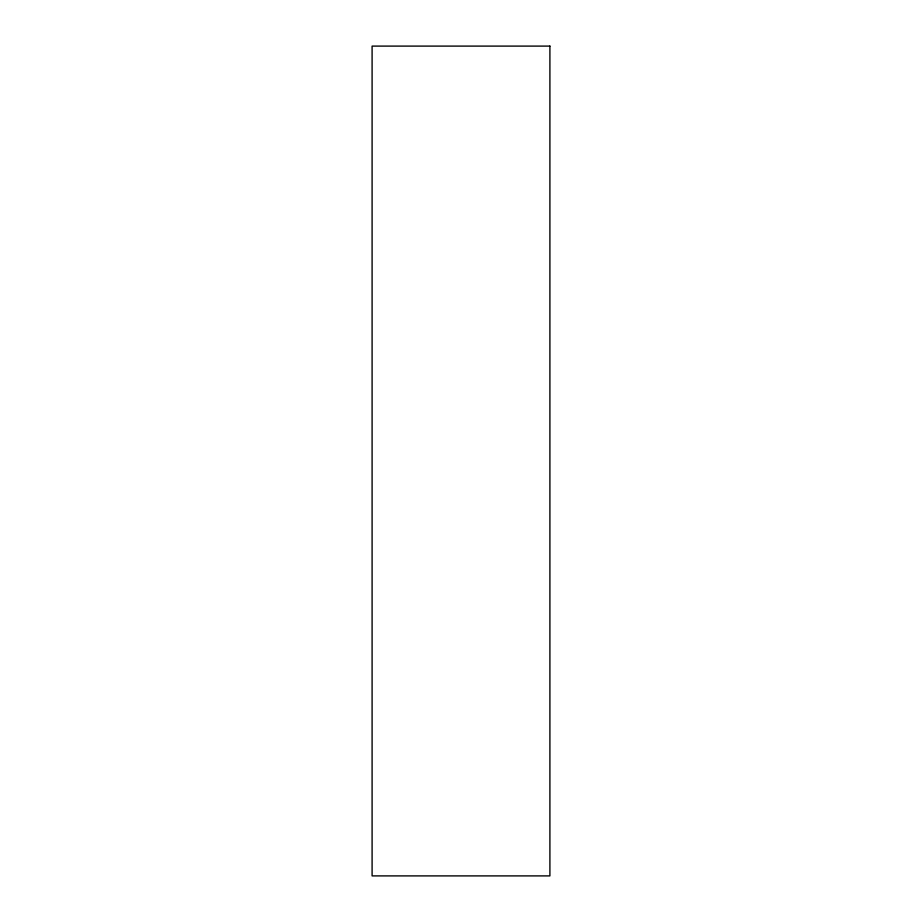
<?xml version="1.0" encoding="UTF-8"?>
<svg xmlns="http://www.w3.org/2000/svg" width="922" height="922" viewBox="0 0 922 922"><rect width="100%" height="100%" fill="white"/><g stroke="black" fill="none" stroke-linecap="round" stroke-linejoin="round"><path stroke-width="1.38" d="M549.904 46.1L372.096 46.1L372.096 875.9L549.904 875.9L549.904 46.1"/></g></svg>
